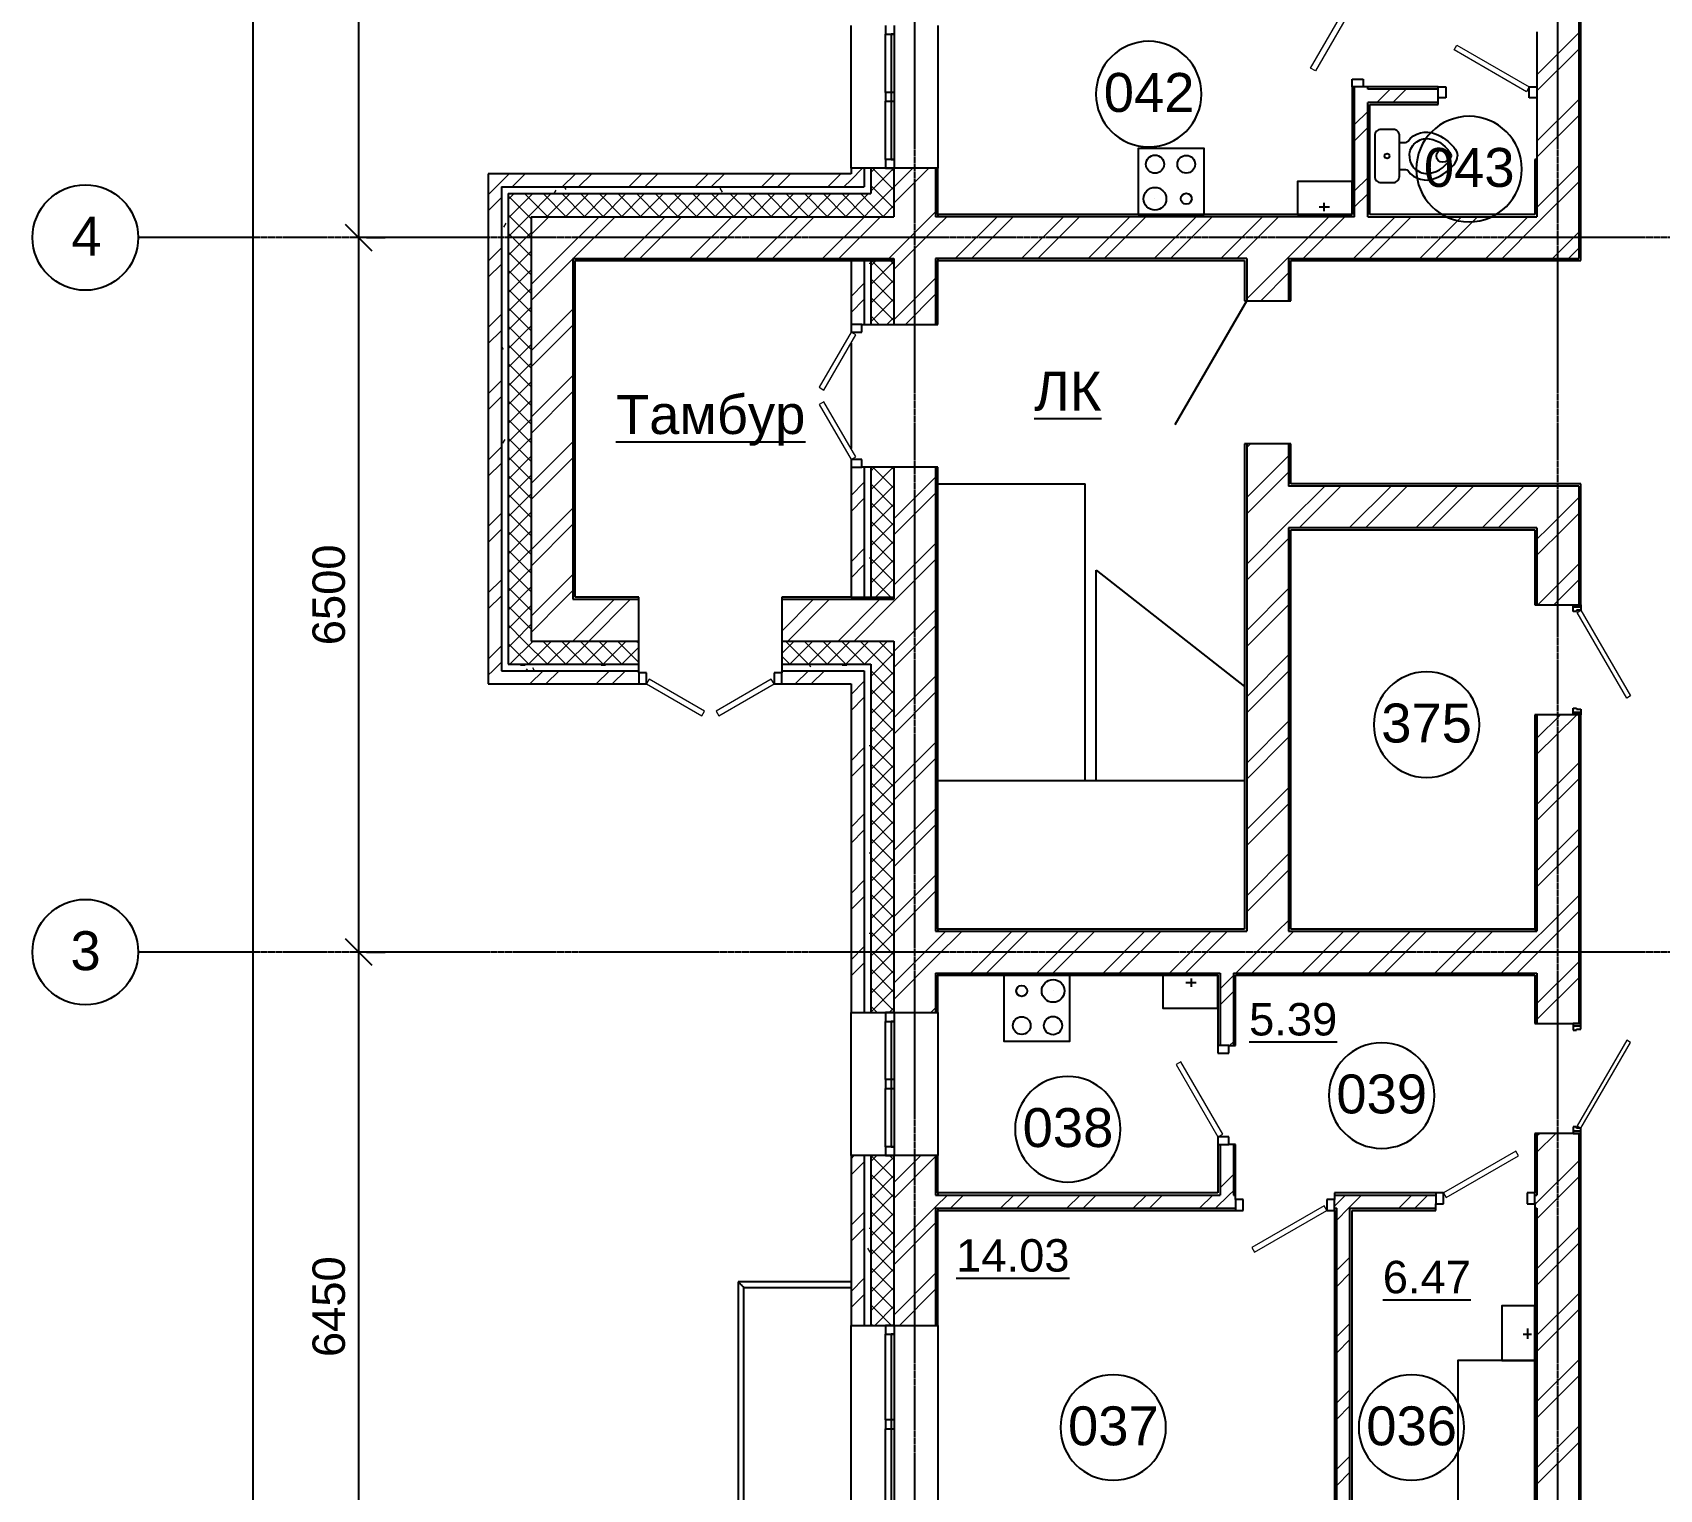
# Model space of a CAD drawing. Header units: millimetres. Extents: x -3463 to 813393, y -106315 to 159215.
# Drawn here: x 86052 to 100851, y 13679 to 26932 of the extents above; entities that cross this region are included whole.
import ezdxf

# ---------------------------------------------------------------- set-up
doc = ezdxf.new("R2010")
doc.units = ezdxf.units.MM
doc.linetypes.add('Линия сетки', pattern=[22.225, 12.7, -3.175, 3.175, -3.175])
doc.layers.add('AXIS_', color=252, linetype='Continuous')
doc.layers.add('PLANS_', color=252, linetype='Continuous')
doc.styles.add('arial', font='arial.ttf')
doc.styles.add('Arial_1', font='arial.ttf', dxfattribs={"height": 295.05988})

# ---------------------------------------------------------------- blocks, each defined once
blk = doc.blocks.new('_Oblique')
at = {"color": 0, "linetype": 'ByBlock', "lineweight": -2}
blk.add_line((-0.5, -0.5), (0.5, 0.5), dxfattribs=at)
blk = doc.blocks.new('A$C8f72b430')
at = {"layer": 'AXIS_', "linetype": 'Линия сетки'}
for p, q in [((-7269, -47064), (-7269, 38079)), ((-1419, -47064), (-1419, 38079)), ((10092, -24111), (-14334, -24111)), ((10092, -30611), (-14334, -30611))]:
    blk.add_line(p, q, dxfattribs=at)
at = {"layer": 'AXIS_'}
for p, q in [((-13287, -43751), (-13287, 36669)), ((-12327, -24351), (-12327, -17071)), ((-12327, -30851), (-12327, -23871)), ((-12257, -24111), (-12087, -24111)), ((-12257, -24111), (-12087, -24111)), ((-12327, -37301), (-12327, -30371)), ((-12257, -30611), (-12087, -30611)), ((-12257, -30611), (-12087, -30611))]:
    blk.add_line(p, q, dxfattribs=at)
for centre in [(-14814, -24111), (-14814, -30611)]:
    blk.add_circle(centre, 480, dxfattribs=at)
at = {"layer": 'PLANS_'}
for p, q in [((-1229, -20148), (-1229, -24301)), ((-7849, -23481), (-7849, -22181)), ((-7534, -22181), (-7534, -22261)), ((-7454, -22261), (-7454, -22181)), ((-7059, -22181), (-7059, -23481)), ((-7534, -22261), (-7454, -22261)), ((-7534, -22791), (-7534, -22261)), ((-7454, -22261), (-7484, -22261)), ((-7484, -22261), (-7484, -23401)), ((-7454, -23401), (-7454, -22261)), ((-3289, -22741), (-3289, -22671)), ((-3289, -22671), (-3189, -22671)), ((-3189, -22741), (-3289, -22741)), ((-3269, -23921), (-3269, -22741)), ((-3189, -22671), (-3189, -22741)), ((-3149, -22761), (-3149, -22741)), ((-2509, -22761), (-3149, -22761)), ((-2509, -22741), (-2439, -22741)), ((-2509, -22841), (-2509, -22741)), ((-2439, -22741), (-2439, -22841)), ((-1679, -22841), (-1679, -22741)), ((-1679, -22741), (-1609, -22741)), ((-1609, -22741), (-1609, -22841)), ((-7454, -22791), (-7534, -22791)), ((-7534, -22791), (-7534, -22871)), ((-7534, -22871), (-7454, -22871)), ((-7534, -23401), (-7534, -22871)), ((-7454, -22871), (-7454, -22791)), ((-3149, -23921), (-3149, -22881)), ((-2509, -22881), (-3149, -22881)), ((-2439, -22841), (-2509, -22841)), ((-1609, -22841), (-1679, -22841)), ((-7729, -23481), (-7729, -23651)), ((-7669, -23481), (-7669, -23711)), ((-7454, -23401), (-7534, -23401)), ((-7534, -23401), (-7534, -23481)), ((-7534, -23481), (-7454, -23481)), ((-7484, -23401), (-7454, -23401)), ((-7459, -23481), (-7459, -23921)), ((-7454, -23481), (-7454, -23401)), ((-7079, -23481), (-7079, -23921)), ((-1609, -23401), (-1609, -23921)), ((-11149, -23651), (-11149, -24321)), ((-11029, -23651), (-7729, -23651)), ((-11029, -23651), (-11029, -28051)), ((-10969, -23711), (-7669, -23711)), ((-10969, -23711), (-10969, -27991)), ((-10759, -23921), (-7459, -23921)), ((-10759, -23921), (-10759, -27781)), ((-3269, -23921), (-7079, -23921)), ((-7059, -23901), (-7059, -23921)), ((-3149, -23921), (-1609, -23921)), ((-10379, -24301), (-7459, -24301)), ((-10379, -24301), (-10379, -27401)), ((-7849, -24321), (-7459, -24321)), ((-7729, -24321), (-7729, -24901)), ((-7669, -24321), (-7669, -24901)), ((-7459, -24301), (-7459, -24901)), ((-7079, -24301), (-7079, -24901)), ((-4249, -24301), (-7079, -24301)), ((-7059, -24301), (-7059, -24321)), ((-4249, -24301), (-4249, -24686)), ((-3869, -24301), (-1229, -24301)), ((-3869, -24301), (-3869, -24686)), ((-7749, -24901), (-7849, -24901)), ((-7849, -24901), (-7849, -24971)), ((-7849, -24971), (-7749, -24971)), ((-7749, -24971), (-7749, -24901)), ((-7849, -25071), (-7849, -26031)), ((-4249, -25986), (-4249, -30421)), ((-3869, -25986), (-3869, -26371)), ((-7849, -26131), (-7849, -26201)), ((-7749, -26131), (-7849, -26131)), ((-7749, -26201), (-7749, -26131)), ((-7849, -26201), (-7749, -26201)), ((-7729, -26201), (-7729, -27381)), ((-7669, -26201), (-7669, -27381)), ((-7459, -26201), (-7459, -27401)), ((-7079, -26201), (-7079, -30421)), ((-7069, -26351), (-5719, -26351)), ((-5719, -29051), (-5719, -26351)), ((-1229, -26371), (-3869, -26371)), ((-1229, -26371), (-1229, -27451)), ((-3869, -26751), (-3869, -30421)), ((-1609, -26751), (-3869, -26751)), ((-1609, -26751), (-1609, -27451)), ((-5619, -29051), (-5619, -27135)), ((-10379, -27401), (-9779, -27401)), ((-8479, -27401), (-7459, -27401)), ((-7849, -27381), (-7459, -27381)), ((-1279, -27451), (-1209, -27451)), ((-1279, -27471), (-1279, -27451)), ((-1279, -27511), (-1279, -27471)), ((-1279, -27471), (-1209, -27471)), ((-1209, -27471), (-1279, -27471)), ((-1249, -27511), (-1279, -27511)), ((-1249, -27501), (-1249, -27511)), ((-1209, -27501), (-1249, -27501)), ((-1209, -27451), (-1209, -27471)), ((-1209, -27471), (-1209, -27501)), ((-10759, -27781), (-9779, -27781)), ((-8479, -27781), (-7459, -27781)), ((-7459, -27781), (-7459, -31161)), ((-11029, -28051), (-9779, -28051)), ((-10969, -27991), (-9779, -27991)), ((-9709, -28071), (-9779, -28071)), ((-9779, -28071), (-9779, -28171)), ((-9709, -28171), (-9709, -28071)), ((-8479, -28071), (-8549, -28071)), ((-8549, -28071), (-8549, -28171)), ((-8479, -27991), (-7669, -27991)), ((-8479, -28051), (-7729, -28051)), ((-8479, -28171), (-8479, -28071)), ((-7729, -28051), (-7729, -31161)), ((-7669, -27991), (-7669, -31161)), ((-9779, -28171), (-9709, -28171)), ((-8549, -28171), (-8479, -28171)), ((-1279, -28391), (-1249, -28391)), ((-1279, -28431), (-1279, -28391)), ((-1249, -28391), (-1249, -28401)), ((-1249, -28401), (-1209, -28401)), ((-1209, -28401), (-1209, -28431)), ((-1609, -28451), (-1609, -30421)), ((-1209, -28431), (-1279, -28431)), ((-1279, -28451), (-1279, -28431)), ((-1279, -28431), (-1209, -28431)), ((-1209, -28451), (-1279, -28451)), ((-1229, -28451), (-1229, -31261)), ((-1209, -28431), (-1209, -28451)), ((-7069, -29051), (-4269, -29051)), ((-7079, -30421), (-4249, -30421)), ((-7059, -30401), (-7059, -30421)), ((-3869, -30421), (-1609, -30421)), ((-1629, -30401), (-1609, -30401)), ((-7079, -30801), (-7079, -31161)), ((-7079, -30801), (-4491, -30801)), ((-7059, -30801), (-7059, -30821)), ((-4491, -30801), (-4491, -31461)), ((-4371, -30801), (-4371, -31461)), ((-4371, -30801), (-1609, -30801)), ((-1609, -30801), (-1609, -31261)), ((-7849, -32461), (-7849, -31161)), ((-7454, -31161), (-7534, -31161)), ((-7534, -31161), (-7534, -31241)), ((-7454, -31241), (-7454, -31161)), ((-7059, -31161), (-7059, -32461)), ((-7534, -31241), (-7454, -31241)), ((-7534, -31771), (-7534, -31241)), ((-7454, -31241), (-7484, -31241)), ((-7484, -31241), (-7484, -32381)), ((-7454, -32381), (-7454, -31241)), ((-1209, -31261), (-1279, -31261)), ((-1279, -31261), (-1279, -31281)), ((-1279, -31281), (-1279, -31321)), ((-1209, -31281), (-1279, -31281)), ((-1279, -31281), (-1209, -31281)), ((-1279, -31321), (-1249, -31321)), ((-1249, -31321), (-1249, -31311)), ((-1249, -31311), (-1209, -31311)), ((-1209, -31281), (-1209, -31261)), ((-1209, -31311), (-1209, -31281)), ((-4411, -31461), (-4511, -31461)), ((-4511, -31461), (-4511, -31531)), ((-4411, -31531), (-4411, -31461)), ((-4511, -31531), (-4411, -31531)), ((-7454, -31771), (-7534, -31771)), ((-7534, -31771), (-7534, -31851)), ((-7454, -31851), (-7454, -31771)), ((-7534, -31851), (-7454, -31851)), ((-7534, -32381), (-7534, -31851)), ((-1609, -32261), (-1609, -32821)), ((-1249, -32201), (-1279, -32201)), ((-1279, -32201), (-1279, -32241)), ((-1279, -32241), (-1209, -32241)), ((-1279, -32241), (-1279, -32261)), ((-1209, -32241), (-1279, -32241)), ((-1279, -32261), (-1209, -32261)), ((-1249, -32211), (-1249, -32201)), ((-1209, -32211), (-1249, -32211)), ((-1229, -32261), (-1229, -41811)), ((-1209, -32241), (-1209, -32211)), ((-1209, -32261), (-1209, -32241)), ((-7454, -32381), (-7534, -32381)), ((-7534, -32381), (-7534, -32461)), ((-7484, -32381), (-7454, -32381)), ((-7454, -32461), (-7454, -32381)), ((-4511, -32291), (-4511, -32361)), ((-4411, -32291), (-4511, -32291)), ((-4511, -32361), (-4411, -32361)), ((-4491, -32361), (-4491, -32821)), ((-4411, -32361), (-4411, -32291)), ((-4371, -32361), (-4371, -32821)), ((-7729, -32461), (-7729, -34006)), ((-7669, -32461), (-7669, -34006)), ((-7534, -32461), (-7454, -32461)), ((-7459, -32461), (-7459, -34006)), ((-7079, -32461), (-7079, -32821)), ((-7079, -32821), (-4491, -32821)), ((-7059, -32801), (-7059, -32821)), ((-4371, -32821), (-4351, -32821)), ((-3451, -32821), (-2529, -32821)), ((-2459, -32801), (-2529, -32801)), ((-2529, -32801), (-2529, -32901)), ((-2459, -32901), (-2459, -32801)), ((-1699, -32801), (-1699, -32901)), ((-1629, -32801), (-1699, -32801)), ((-1629, -32901), (-1629, -32801)), ((-1629, -32821), (-1609, -32821)), ((-7079, -32941), (-7079, -34006)), ((-7079, -32941), (-4351, -32941)), ((-7059, -32941), (-7059, -32961)), ((-4281, -32861), (-4351, -32861)), ((-4351, -32861), (-4351, -32961)), ((-4351, -32961), (-4281, -32961)), ((-4281, -32961), (-4281, -32861)), ((-3451, -32861), (-3521, -32861)), ((-3521, -32861), (-3521, -32961)), ((-3521, -32961), (-3451, -32961)), ((-3451, -32961), (-3451, -32861)), ((-3451, -32941), (-3431, -32941)), ((-3431, -36871), (-3431, -32941)), ((-3311, -32941), (-2529, -32941)), ((-3311, -36871), (-3311, -32941)), ((-2529, -32901), (-2459, -32901)), ((-1699, -32901), (-1629, -32901)), ((-1629, -32941), (-1609, -32941)), ((-1609, -32941), (-1609, -36871)), ((-7849, -33611), (-8874, -33611)), ((-8874, -33611), (-8874, -36161)), ((-8824, -33661), (-7849, -33661)), ((-8824, -36111), (-8824, -33661)), ((-7849, -35806), (-7849, -34006)), ((-7454, -34006), (-7534, -34006)), ((-7534, -34006), (-7534, -34086)), ((-7454, -34086), (-7454, -34006)), ((-7059, -34006), (-7059, -35806)), ((-7534, -34086), (-7454, -34086)), ((-7534, -34866), (-7534, -34086)), ((-7454, -34086), (-7484, -34086)), ((-7484, -34086), (-7484, -35726)), ((-7454, -35726), (-7454, -34086)), ((-7454, -34866), (-7534, -34866)), ((-7534, -34866), (-7534, -34946)), ((-7454, -34946), (-7454, -34866)), ((-7534, -34946), (-7454, -34946)), ((-7534, -35726), (-7534, -34946))]:
    blk.add_line(p, q, dxfattribs=at)
at = {"layer": 'PLANS_', "lineweight": 25}
for p, q in [((-1209, -24321), (-1209, -20148)), ((-1609, -22241), (-1609, -22741)), ((-3289, -22741), (-3289, -23901)), ((-2509, -22741), (-3189, -22741)), ((-3129, -23901), (-3129, -22901)), ((-3129, -22901), (-2509, -22901)), ((-2509, -22901), (-2509, -22841)), ((-1609, -22841), (-1609, -23401)), ((-7059, -23481), (-7849, -23481)), ((-7849, -23481), (-7849, -23531)), ((-7059, -23901), (-7059, -23481)), ((-1609, -23401), (-1629, -23401)), ((-1629, -23401), (-1629, -23901)), ((-7849, -23531), (-11149, -23531)), ((-11149, -23531), (-11149, -23651)), ((-3289, -23901), (-7059, -23901)), ((-1629, -23901), (-3129, -23901)), ((-11149, -24321), (-11149, -28171)), ((-10359, -24321), (-7849, -24321)), ((-10359, -27381), (-10359, -24321)), ((-7849, -24321), (-7849, -24901)), ((-7059, -24901), (-7059, -24321)), ((-7059, -24321), (-4269, -24321)), ((-4269, -24321), (-4269, -24686)), ((-3849, -24321), (-1209, -24321)), ((-3849, -24686), (-3849, -24321)), ((-4269, -24686), (-3849, -24686)), ((-7749, -24901), (-7059, -24901)), ((-3849, -25986), (-4269, -25986)), ((-4269, -25986), (-4269, -30401)), ((-3849, -26351), (-3849, -25986)), ((-7849, -26201), (-7849, -27381)), ((-7059, -26201), (-7749, -26201)), ((-7059, -30401), (-7059, -26201)), ((-1209, -26351), (-3849, -26351)), ((-1209, -27451), (-1209, -26351)), ((-3849, -30401), (-3849, -26771)), ((-3849, -26771), (-1629, -26771)), ((-1629, -26771), (-1629, -27451)), ((-9779, -27381), (-10359, -27381)), ((-9779, -28071), (-9779, -27381)), ((-7849, -27381), (-8479, -27381)), ((-8479, -27381), (-8479, -28071)), ((-1629, -27451), (-1279, -27451)), ((-11149, -28171), (-9779, -28171)), ((-8479, -28171), (-7849, -28171)), ((-7849, -28171), (-7849, -31161)), ((-1279, -28451), (-1629, -28451)), ((-1629, -28451), (-1629, -30401)), ((-1209, -31261), (-1209, -28451)), ((-4269, -30401), (-7059, -30401)), ((-1629, -30401), (-3849, -30401)), ((-7059, -31161), (-7059, -30821)), ((-7059, -30821), (-4511, -30821)), ((-4511, -30821), (-4511, -31461)), ((-4351, -31461), (-4351, -30821)), ((-4351, -30821), (-1629, -30821)), ((-1629, -30821), (-1629, -31261)), ((-7849, -31161), (-7059, -31161)), ((-1629, -31261), (-1279, -31261)), ((-4411, -31461), (-4351, -31461)), ((-1279, -32261), (-1629, -32261)), ((-1629, -32261), (-1629, -32801)), ((-1209, -41811), (-1209, -32261)), ((-4511, -32361), (-4511, -32801)), ((-4351, -32361), (-4411, -32361)), ((-4351, -32861), (-4351, -32361)), ((-7059, -32461), (-7849, -32461)), ((-7849, -32461), (-7849, -34006)), ((-7059, -32801), (-7059, -32461)), ((-4511, -32801), (-7059, -32801)), ((-2529, -32801), (-3451, -32801)), ((-3451, -32801), (-3451, -32861)), ((-7059, -34006), (-7059, -32961)), ((-7059, -32961), (-4351, -32961)), ((-3451, -32961), (-3451, -36851)), ((-3291, -32961), (-2529, -32961)), ((-3291, -36851), (-3291, -32961)), ((-2529, -32961), (-2529, -32901)), ((-1629, -32901), (-1629, -36851)), ((-7849, -34006), (-7059, -34006))]:
    blk.add_line(p, q, dxfattribs=at)
at = {"layer": 'PLANS_', "lineweight": 13}
for p, q in [((-3669, -22569), (-3289, -21911)), ((-3245, -21936), (-3625, -22594)), ((-2362, -22404), (-2337, -22361)), ((-1704, -22784), (-2362, -22404)), ((-2337, -22361), (-1679, -22741)), ((-3625, -22594), (-3669, -22569)), ((-1679, -22741), (-1704, -22784)), ((-7849, -24971), (-8139, -25473)), ((-8095, -25498), (-7805, -24996)), ((-7805, -24996), (-7849, -24971)), ((-8139, -25473), (-8095, -25498)), ((-8095, -25604), (-8139, -25629)), ((-8139, -25629), (-7849, -26131)), ((-7805, -26106), (-8095, -25604)), ((-7849, -26131), (-7805, -26106)), ((-1243, -27521), (-1209, -27501)), ((-793, -28301), (-1243, -27521)), ((-1209, -27501), (-759, -28281)), ((-9684, -28128), (-9709, -28171)), ((-9709, -28171), (-9206, -28461)), ((-9181, -28418), (-9684, -28128)), ((-8574, -28128), (-9076, -28418)), ((-9051, -28461), (-8549, -28171)), ((-8549, -28171), (-8574, -28128)), ((-759, -28281), (-793, -28301)), ((-9206, -28461), (-9181, -28418)), ((-9076, -28418), (-9051, -28461)), ((-793, -31412), (-1243, -32191)), ((-1209, -32211), (-759, -31432)), ((-759, -31432), (-793, -31412)), ((-4848, -31608), (-4891, -31633)), ((-4891, -31633), (-4511, -32291)), ((-4468, -32266), (-4848, -31608)), ((-1243, -32191), (-1209, -32211)), ((-4511, -32291), (-4468, -32266)), ((-1801, -32421), (-2459, -32801)), ((-2434, -32844), (-1776, -32464)), ((-1776, -32464), (-1801, -32421)), ((-2459, -32801), (-2434, -32844)), ((-3546, -32918), (-4204, -33298)), ((-4179, -33341), (-3521, -32961)), ((-3521, -32961), (-3546, -32918)), ((-4204, -33298), (-4179, -33341))]:
    blk.add_line(p, q, dxfattribs=at)
at = {"layer": 'PLANS_', "linetype": 'Continuous', "lineweight": 9}
for p, q in [((-1609, -22630), (-1229, -22250)), ((-1609, -22777), (-1229, -22397)), ((-3066, -22881), (-2946, -22761)), ((-2920, -22881), (-2800, -22761)), ((-1609, -23234), (-1229, -22854)), ((-3269, -23083), (-3149, -22963)), ((-1609, -23380), (-1229, -23000)), ((-3269, -23230), (-3149, -23110)), ((-7849, -23585), (-7744, -23481)), ((-7669, -23520), (-7629, -23481)), ((-7669, -23690), (-7460, -23481)), ((-7459, -23677), (-7654, -23481)), ((-7459, -23507), (-7485, -23481)), ((-7459, -23653), (-7287, -23481)), ((-7459, -23799), (-7141, -23481)), ((-1609, -23837), (-1229, -23457)), ((-11149, -23722), (-11078, -23651)), ((-11078, -23651), (-10958, -23531)), ((-10932, -23651), (-10812, -23531)), ((-10475, -23651), (-10355, -23531)), ((-10440, -23674), (-10454, -23651)), ((-10328, -23651), (-10208, -23531)), ((-9871, -23651), (-9751, -23531)), ((-9725, -23651), (-9605, -23531)), ((-9268, -23651), (-9148, -23531)), ((-9121, -23651), (-9001, -23531)), ((-9019, -23698), (-9039, -23663)), ((-8664, -23651), (-8544, -23531)), ((-8518, -23651), (-8398, -23531)), ((-8061, -23651), (-7941, -23531)), ((-7914, -23651), (-7849, -23585)), ((-7459, -23846), (-7669, -23636)), ((-7669, -23860), (-7459, -23650)), ((-3269, -23687), (-3149, -23567)), ((-1609, -23984), (-1229, -23604)), ((-11149, -23868), (-11029, -23748)), ((-10969, -23766), (-10914, -23711)), ((-10778, -23921), (-10969, -23730)), ((-10954, -23921), (-10744, -23711)), ((-10608, -23921), (-10818, -23711)), ((-10785, -23921), (-10575, -23711)), ((-10439, -23921), (-10649, -23711)), ((-10615, -23921), (-10405, -23711)), ((-10535, -23680), (-10553, -23711)), ((-10269, -23921), (-10479, -23711)), ((-10445, -23921), (-10235, -23711)), ((-10099, -23921), (-10309, -23711)), ((-10276, -23921), (-10066, -23711)), ((-9930, -23921), (-10140, -23711)), ((-10106, -23921), (-9896, -23711)), ((-9760, -23921), (-9970, -23711)), ((-9936, -23921), (-9726, -23711)), ((-9590, -23921), (-9800, -23711)), ((-9766, -23921), (-9556, -23711)), ((-9421, -23921), (-9631, -23711)), ((-9597, -23921), (-9387, -23711)), ((-9251, -23921), (-9461, -23711)), ((-9427, -23921), (-9217, -23711)), ((-9081, -23921), (-9291, -23711)), ((-9257, -23921), (-9047, -23711)), ((-8911, -23921), (-9121, -23711)), ((-9088, -23921), (-8878, -23711)), ((-8742, -23921), (-8952, -23711)), ((-8918, -23921), (-8708, -23711)), ((-8572, -23921), (-8782, -23711)), ((-8748, -23921), (-8538, -23711)), ((-8402, -23921), (-8612, -23711)), ((-8579, -23921), (-8369, -23711)), ((-8233, -23921), (-8443, -23711)), ((-8409, -23921), (-8199, -23711)), ((-8063, -23921), (-8273, -23711)), ((-8239, -23921), (-8029, -23711)), ((-7893, -23921), (-8103, -23711)), ((-8069, -23921), (-7859, -23711)), ((-7723, -23921), (-7933, -23711)), ((-7900, -23921), (-7690, -23711)), ((-7669, -23806), (-7764, -23711)), ((-7554, -23921), (-7669, -23806)), ((-7560, -23921), (-7459, -23820)), ((-3269, -23833), (-3149, -23713)), ((-10948, -23921), (-10969, -23900)), ((-10969, -23935), (-10954, -23921)), ((-10969, -24105), (-10785, -23921)), ((-10759, -24110), (-10948, -23921)), ((-10759, -23940), (-10778, -23921)), ((-10759, -23935), (-10745, -23921)), ((-10759, -24082), (-10598, -23921)), ((-10521, -24301), (-10141, -23921)), ((-10375, -24301), (-9995, -23921)), ((-9918, -24301), (-9538, -23921)), ((-9771, -24301), (-9391, -23921)), ((-9314, -24301), (-8934, -23921)), ((-9168, -24301), (-8788, -23921)), ((-8711, -24301), (-8331, -23921)), ((-8564, -24301), (-8184, -23921)), ((-8107, -24301), (-7727, -23921)), ((-7961, -24301), (-7581, -23921)), ((-7730, -23921), (-7669, -23860)), ((-7459, -24256), (-7079, -23876)), ((-7079, -24022), (-6978, -23921)), ((-6900, -24301), (-6520, -23921)), ((-6754, -24301), (-6374, -23921)), ((-6297, -24301), (-5917, -23921)), ((-6151, -24301), (-5771, -23921)), ((-5693, -24301), (-5313, -23921)), ((-5547, -24301), (-5167, -23921)), ((-5090, -24301), (-4710, -23921)), ((-4944, -24301), (-4564, -23921)), ((-4486, -24301), (-4106, -23921)), ((-4340, -24301), (-3960, -23921)), ((-3883, -24301), (-3503, -23921)), ((-3737, -24301), (-3357, -23921)), ((-3279, -24301), (-2899, -23921)), ((-3133, -24301), (-2753, -23921)), ((-2676, -24301), (-2296, -23921)), ((-2530, -24301), (-2150, -23921)), ((-2073, -24301), (-1693, -23921)), ((-10990, -23981), (-11010, -24015)), ((-10969, -24275), (-10759, -24065)), ((-10759, -24280), (-10969, -24070)), ((-7459, -24402), (-7079, -24022)), ((-1926, -24301), (-1609, -23984)), ((-1469, -24301), (-1229, -24061)), ((-11149, -24325), (-11029, -24205)), ((-10969, -24445), (-10759, -24235)), ((-10759, -24450), (-10969, -24240)), ((-7504, -24301), (-7459, -24256)), ((-1323, -24301), (-1229, -24207)), ((-11149, -24472), (-11029, -24352)), ((-10969, -24614), (-10759, -24404)), ((-10759, -24619), (-10969, -24409)), ((-10759, -24539), (-10521, -24301)), ((-10759, -24685), (-10379, -24305)), ((-10359, -24350), (-10377, -24381)), ((-7685, -24343), (-7669, -24343)), ((-7669, -24369), (-7621, -24321)), ((-7669, -24539), (-7459, -24329)), ((-7459, -24525), (-7663, -24321)), ((-7459, -24355), (-7493, -24321)), ((-4249, -24667), (-3883, -24301)), ((-7849, -24646), (-7729, -24526)), ((-7459, -24695), (-7669, -24485)), ((-7669, -24708), (-7459, -24498)), ((-7459, -24860), (-7079, -24480)), ((-4122, -24686), (-3869, -24433)), ((-10969, -24784), (-10759, -24574)), ((-10759, -24789), (-10969, -24579)), ((-10367, -24587), (-10359, -24587)), ((-7849, -24792), (-7729, -24672)), ((-7459, -24865), (-7669, -24655)), ((-7669, -24878), (-7459, -24668)), ((-7354, -24901), (-7079, -24626)), ((-11149, -24929), (-11029, -24809)), ((-10969, -24954), (-10759, -24744)), ((-10759, -24959), (-10969, -24749)), ((-10759, -25142), (-10379, -24762)), ((-7592, -24901), (-7669, -24824)), ((-7522, -24901), (-7459, -24838)), ((-11149, -25075), (-11029, -24955)), ((-10969, -25123), (-10759, -24913)), ((-10759, -25128), (-10969, -24918)), ((-10759, -25288), (-10379, -24908)), ((-11009, -25128), (-11029, -25093)), ((-10969, -25293), (-10759, -25083)), ((-10759, -25298), (-10969, -25088)), ((-10969, -25463), (-10759, -25253)), ((-10759, -25468), (-10969, -25258)), ((-11149, -25532), (-11029, -25412)), ((-10969, -25633), (-10759, -25423)), ((-10759, -25638), (-10969, -25428)), ((-10759, -25746), (-10379, -25366)), ((-11149, -25678), (-11029, -25558)), ((-10969, -25802), (-10759, -25592)), ((-10759, -25807), (-10969, -25597)), ((-10759, -25892), (-10379, -25512)), ((-10969, -25972), (-10759, -25762)), ((-10759, -25977), (-10969, -25767)), ((-11149, -26136), (-11029, -26016)), ((-10999, -25947), (-11019, -25981)), ((-10969, -26142), (-10759, -25932)), ((-10759, -26147), (-10969, -25937)), ((-10759, -26349), (-10379, -25969)), ((-4249, -26020), (-4215, -25986)), ((-11149, -26282), (-11029, -26162)), ((-10969, -26311), (-10759, -26101)), ((-10759, -26316), (-10969, -26106)), ((-10759, -26495), (-10379, -26115)), ((-10367, -26050), (-10359, -26050)), ((-4249, -26477), (-3869, -26097)), ((-10969, -26481), (-10759, -26271)), ((-10759, -26486), (-10969, -26276)), ((-7849, -26456), (-7729, -26336)), ((-7669, -26236), (-7634, -26201)), ((-7669, -26405), (-7464, -26201)), ((-7459, -26392), (-7650, -26201)), ((-7459, -26222), (-7480, -26201)), ((-7459, -26213), (-7447, -26201)), ((-7459, -26670), (-7079, -26290)), ((-4249, -26624), (-3869, -26244)), ((-10969, -26651), (-10759, -26441)), ((-10759, -26656), (-10969, -26446)), ((-7849, -26603), (-7729, -26483)), ((-7459, -26562), (-7669, -26352)), ((-7669, -26575), (-7459, -26365)), ((-7459, -26816), (-7079, -26436)), ((-3869, -26701), (-3539, -26371)), ((-3773, -26751), (-3393, -26371)), ((-3316, -26751), (-2936, -26371)), ((-3169, -26751), (-2789, -26371)), ((-2712, -26751), (-2332, -26371)), ((-2566, -26751), (-2186, -26371)), ((-2109, -26751), (-1729, -26371)), ((-1962, -26751), (-1582, -26371)), ((-1505, -26751), (-1229, -26475)), ((-11149, -26739), (-11029, -26619)), ((-10969, -26820), (-10759, -26610)), ((-10759, -26825), (-10969, -26615)), ((-10759, -26953), (-10379, -26573)), ((-10367, -26538), (-10359, -26538)), ((-7459, -26731), (-7669, -26521)), ((-7669, -26745), (-7459, -26535)), ((-1359, -26751), (-1229, -26621)), ((-11149, -26885), (-11029, -26765)), ((-10969, -26990), (-10759, -26780)), ((-10759, -26995), (-10969, -26785)), ((-10759, -27099), (-10379, -26719)), ((-7459, -26901), (-7669, -26691)), ((-7669, -26915), (-7459, -26705)), ((-4249, -27081), (-3869, -26701)), ((-1609, -26855), (-1505, -26751)), ((-1609, -27001), (-1359, -26751)), ((-7459, -27071), (-7669, -26861)), ((-7669, -27084), (-7459, -26874)), ((-7459, -27273), (-7079, -26893)), ((-4249, -27227), (-3869, -26847)), ((-10969, -27160), (-10759, -26950)), ((-10759, -27165), (-10969, -26955)), ((-7849, -27060), (-7729, -26940)), ((-7685, -27025), (-7669, -27025)), ((-7459, -27240), (-7669, -27030)), ((-7669, -27254), (-7459, -27044)), ((-7459, -27420), (-7079, -27040)), ((-1602, -27451), (-1229, -27078)), ((-11149, -27343), (-11029, -27223)), ((-10969, -27330), (-10759, -27120)), ((-10759, -27335), (-10969, -27125)), ((-10604, -27401), (-10379, -27176)), ((-7849, -27206), (-7729, -27086)), ((-7488, -27381), (-7669, -27200)), ((-7626, -27381), (-7459, -27214)), ((-1455, -27451), (-1229, -27224)), ((-11149, -27489), (-11029, -27369)), ((-10969, -27499), (-10759, -27289)), ((-10759, -27504), (-10969, -27294)), ((-10458, -27401), (-10379, -27322)), ((-10367, -27269), (-10359, -27269)), ((-7658, -27381), (-7669, -27370)), ((-4249, -27684), (-3869, -27304)), ((-10969, -27669), (-10759, -27459)), ((-10759, -27674), (-10969, -27464)), ((-10759, -27556), (-10604, -27401)), ((-10759, -27702), (-10458, -27401)), ((-10380, -27781), (-10000, -27401)), ((-10234, -27781), (-9854, -27401)), ((-8479, -27690), (-8190, -27401)), ((-8424, -27781), (-8044, -27401)), ((-7966, -27781), (-7586, -27401)), ((-7820, -27781), (-7459, -27420)), ((-7459, -27877), (-7079, -27497)), ((-4249, -27831), (-3869, -27451)), ((-10821, -27781), (-10969, -27634)), ((-10911, -27781), (-10759, -27629)), ((-7459, -28023), (-7079, -27643)), ((-10969, -27839), (-10911, -27781)), ((-10781, -27991), (-10969, -27803)), ((-10951, -27991), (-10741, -27781)), ((-10611, -27991), (-10821, -27781)), ((-10782, -27991), (-10572, -27781)), ((-10442, -27991), (-10652, -27781)), ((-10612, -27991), (-10402, -27781)), ((-10272, -27991), (-10482, -27781)), ((-10442, -27991), (-10232, -27781)), ((-10102, -27991), (-10312, -27781)), ((-10273, -27991), (-10063, -27781)), ((-9933, -27991), (-10143, -27781)), ((-10103, -27991), (-9893, -27781)), ((-9779, -27975), (-9973, -27781)), ((-9779, -27805), (-9803, -27781)), ((-8479, -27894), (-8366, -27781)), ((-8236, -27991), (-8446, -27781)), ((-8406, -27991), (-8196, -27781)), ((-8066, -27991), (-8276, -27781)), ((-8236, -27991), (-8026, -27781)), ((-7896, -27991), (-8106, -27781)), ((-8066, -27991), (-7856, -27781)), ((-7726, -27991), (-7936, -27781)), ((-7897, -27991), (-7687, -27781)), ((-7669, -27879), (-7767, -27781)), ((-7669, -27933), (-7517, -27781)), ((-7459, -27919), (-7597, -27781)), ((-11149, -27946), (-11029, -27826)), ((-9933, -27991), (-9779, -27837)), ((-8405, -27991), (-8479, -27918)), ((-7727, -27991), (-7669, -27933)), ((-7459, -28089), (-7669, -27879)), ((-7669, -28103), (-7459, -27893)), ((-4249, -28288), (-3869, -27908)), ((-11149, -28092), (-11108, -28051)), ((-11108, -28051), (-11029, -27972)), ((-10951, -27991), (-10969, -27973)), ((-10855, -28001), (-10814, -28001)), ((-10796, -28034), (-10806, -28051)), ((-10770, -28171), (-10650, -28051)), ((-10729, -28051), (-10743, -28026)), ((-10624, -28171), (-10504, -28051)), ((-10167, -28171), (-10047, -28051)), ((-10123, -28001), (-10083, -28001)), ((-10021, -28171), (-9901, -28051)), ((-8356, -28171), (-8236, -28051)), ((-8213, -28019), (-8229, -27991)), ((-8210, -28171), (-8090, -28051)), ((-7929, -28001), (-7888, -28001)), ((-7459, -28259), (-7669, -28049)), ((-7669, -28272), (-7459, -28062)), ((-7459, -28480), (-7079, -28100)), ((-4249, -28434), (-3869, -28054)), ((-7849, -28267), (-7729, -28147)), ((-7459, -28428), (-7669, -28218)), ((-7669, -28442), (-7459, -28232)), ((-7459, -28627), (-7079, -28247)), ((-7849, -28413), (-7729, -28293)), ((-7459, -28598), (-7669, -28388)), ((-7669, -28612), (-7459, -28402)), ((-7669, -28469), (-7673, -28476)), ((-7459, -28768), (-7669, -28558)), ((-4249, -28891), (-3869, -28511)), ((-1609, -28665), (-1395, -28451)), ((-1609, -28811), (-1248, -28451)), ((-7669, -28781), (-7459, -28571)), ((-7459, -29084), (-7079, -28704)), ((-4249, -29037), (-3869, -28657)), ((-7849, -28870), (-7729, -28750)), ((-7685, -28732), (-7669, -28732)), ((-7459, -28938), (-7669, -28728)), ((-7669, -28951), (-7459, -28741)), ((-7459, -29230), (-7079, -28850)), ((-7849, -29017), (-7729, -28897)), ((-7459, -29107), (-7669, -28897)), ((-7669, -29121), (-7459, -28911)), ((-1609, -29269), (-1229, -28889)), ((-7459, -29277), (-7669, -29067)), ((-7669, -29290), (-7459, -29080)), ((-7059, -29042), (-7079, -29009)), ((-4249, -29495), (-3869, -29115)), ((-1609, -29415), (-1229, -29035)), ((-7459, -29447), (-7669, -29237)), ((-7669, -29460), (-7459, -29250)), ((-4249, -29641), (-3869, -29261)), ((-7849, -29474), (-7729, -29354)), ((-7459, -29616), (-7669, -29406)), ((-7669, -29630), (-7459, -29420)), ((-7459, -29687), (-7079, -29307)), ((-7849, -29620), (-7729, -29500)), ((-7459, -29786), (-7669, -29576)), ((-7669, -29800), (-7459, -29590)), ((-7459, -29834), (-7079, -29454)), ((-1609, -29872), (-1229, -29492)), ((-7685, -29707), (-7669, -29707)), ((-7459, -29956), (-7669, -29746)), ((-4249, -30098), (-3869, -29718)), ((-1609, -30018), (-1229, -29638)), ((-7669, -29969), (-7459, -29759)), ((-4249, -30244), (-3869, -29864)), ((-7849, -30077), (-7729, -29957)), ((-7459, -30125), (-7669, -29915)), ((-7669, -30139), (-7459, -29929)), ((-7459, -30291), (-7079, -29911)), ((-7849, -30224), (-7729, -30104)), ((-7459, -30295), (-7669, -30085)), ((-7669, -30309), (-7459, -30099)), ((-7459, -30437), (-7079, -30057)), ((-1554, -30421), (-1229, -30096)), ((-7459, -30465), (-7669, -30255)), ((-7669, -30478), (-7459, -30268)), ((-3968, -30421), (-3869, -30322)), ((-1408, -30421), (-1229, -30242)), ((-7685, -30439), (-7669, -30439)), ((-7459, -30635), (-7669, -30425)), ((-7669, -30648), (-7459, -30438)), ((-7079, -30514), (-6986, -30421)), ((-7079, -30661), (-6839, -30421)), ((-6762, -30801), (-6382, -30421)), ((-6616, -30801), (-6236, -30421)), ((-6159, -30801), (-5779, -30421)), ((-6012, -30801), (-5632, -30421)), ((-5555, -30801), (-5175, -30421)), ((-5409, -30801), (-5029, -30421)), ((-4952, -30801), (-4572, -30421)), ((-4805, -30801), (-4425, -30421)), ((-4348, -30801), (-3968, -30421)), ((-4202, -30801), (-3822, -30421)), ((-3745, -30801), (-3365, -30421)), ((-3598, -30801), (-3218, -30421)), ((-3141, -30801), (-2761, -30421)), ((-2995, -30801), (-2615, -30421)), ((-2538, -30801), (-2158, -30421)), ((-2392, -30801), (-2012, -30421)), ((-1934, -30801), (-1609, -30476)), ((-1609, -30476), (-1554, -30421)), ((-1609, -30622), (-1408, -30421)), ((-7849, -30681), (-7729, -30561)), ((-7459, -30804), (-7669, -30594)), ((-7669, -30818), (-7459, -30608)), ((-7459, -30894), (-7079, -30514)), ((-1788, -30801), (-1609, -30622)), ((-7849, -30827), (-7729, -30707)), ((-7459, -30974), (-7669, -30764)), ((-7669, -30988), (-7459, -30778)), ((-7459, -31041), (-7079, -30661)), ((-1609, -31079), (-1229, -30699)), ((-4491, -30944), (-4371, -30824)), ((-1609, -31225), (-1229, -30845)), ((-7459, -31144), (-7669, -30934)), ((-7669, -31157), (-7459, -30947)), ((-4491, -31090), (-4371, -30970)), ((-7611, -31161), (-7669, -31103)), ((-7503, -31161), (-7459, -31117)), ((-7122, -31161), (-7079, -31118)), ((-4405, -31461), (-4371, -31428)), ((-1609, -32286), (-1584, -32261)), ((-1609, -32432), (-1438, -32261)), ((-7849, -32491), (-7819, -32461)), ((-7849, -32637), (-7729, -32517)), ((-7669, -32515), (-7615, -32461)), ((-7459, -32671), (-7669, -32461)), ((-7669, -32685), (-7459, -32475)), ((-7459, -32501), (-7499, -32461)), ((-7459, -32705), (-7215, -32461)), ((-7459, -32851), (-7079, -32471)), ((-1609, -32889), (-1229, -32509)), ((-7459, -32841), (-7669, -32631)), ((-7669, -32854), (-7459, -32644)), ((-4491, -32755), (-4371, -32635)), ((-1609, -33036), (-1229, -32656)), ((-7459, -33010), (-7669, -32800)), ((-7669, -33024), (-7459, -32814)), ((-7079, -32928), (-6972, -32821)), ((-6945, -32941), (-6825, -32821)), ((-6488, -32941), (-6368, -32821)), ((-6342, -32941), (-6222, -32821)), ((-5885, -32941), (-5765, -32821)), ((-5738, -32941), (-5618, -32821)), ((-5281, -32941), (-5161, -32821)), ((-5135, -32941), (-5015, -32821)), ((-4678, -32941), (-4558, -32821)), ((-4532, -32941), (-4412, -32821)), ((-4412, -32821), (-4371, -32781)), ((-3451, -32922), (-3351, -32821)), ((-3325, -32941), (-3205, -32821)), ((-2867, -32941), (-2747, -32821)), ((-2721, -32941), (-2601, -32821)), ((-7849, -33095), (-7729, -32975)), ((-7459, -33180), (-7669, -32970)), ((-7669, -33194), (-7459, -32984)), ((-7459, -33308), (-7079, -32928)), ((-7059, -32945), (-7061, -32941)), ((-3431, -33048), (-3325, -32941)), ((-1629, -32909), (-1609, -32889)), ((-7849, -33241), (-7729, -33121)), ((-7685, -33121), (-7669, -33121)), ((-7459, -33350), (-7669, -33140)), ((-7459, -33454), (-7079, -33074)), ((-1609, -33493), (-1229, -33113)), ((-7669, -33363), (-7459, -33153)), ((-7069, -33283), (-7079, -33300)), ((-1609, -33639), (-1229, -33259)), ((-7675, -33340), (-7695, -33305)), ((-7459, -33520), (-7669, -33310)), ((-7669, -33533), (-7459, -33323)), ((-3431, -33505), (-3311, -33385)), ((-7849, -33698), (-7729, -33578)), ((-7459, -33689), (-7669, -33479)), ((-7669, -33703), (-7459, -33493)), ((-7459, -33912), (-7079, -33532)), ((-3431, -33651), (-3311, -33531)), ((-7849, -33844), (-7729, -33724)), ((-7459, -33859), (-7669, -33649)), ((-7669, -33873), (-7459, -33663)), ((-7407, -34006), (-7079, -33678)), ((-1609, -34096), (-1229, -33716)), ((-7481, -34006), (-7669, -33819)), ((-7633, -34006), (-7459, -33832)), ((-1609, -34243), (-1229, -33863)), ((-7651, -34006), (-7669, -33988)), ((-7463, -34006), (-7459, -34002)), ((-3431, -34108), (-3311, -33988)), ((-3431, -34255), (-3311, -34135)), ((-1609, -34700), (-1229, -34320)), ((-1609, -34846), (-1229, -34466)), ((-3431, -34712), (-3311, -34592)), ((-3431, -34858), (-3311, -34738)), ((-1609, -35303), (-1229, -34923)), ((-1609, -35450), (-1229, -35070)), ((-3431, -35315), (-3311, -35195)), ((-3431, -35462), (-3311, -35342))]:
    blk.add_line(p, q, dxfattribs=at)
at = {"layer": 'PLANS_', "lineweight": -3}
for p, q in [((-5084, -23758), (-5084, -23758)), ((-3547, -23796), (-3547, -23870)), ((-3497, -23834), (-3590, -23834)), ((-4899, -25812), (-4249, -24686)), ((-5619, -27135), (-4269, -28194)), ((-4803, -30888), (-4710, -30888)), ((-4753, -30926), (-4753, -30852)), ((-6011, -30964), (-6011, -30964)), ((-1696, -34035), (-1696, -34128)), ((-1734, -34085), (-1660, -34085))]:
    blk.add_line(p, q, dxfattribs=at)
at = {"layer": 'PLANS_'}
blk.add_lwpolyline([(-2860, -23555), (-2860, -23184, 0.414214), (-2917, -23127), (-3029, -23127, 0.414214), (-3085, -23184), (-3085, -23555, 0.414214), (-3029, -23611), (-2917, -23611, 0.414214)], format="xyb", close=True, dxfattribs=at)
for points in [[(-2860, -23245), (-2804, -23245, 0.236068), (-2782, -23234, -0.343108), (-2534, -23167, -0.119543), (-2365, -23290, -0.14868), (-2332, -23369, -1.116183)], [(-2770, -23369, -0.453768), (-2590, -23212, -0.270259), (-2388, -23369, 10.812243)], [(-2860, -23493), (-2804, -23493, -0.236068), (-2782, -23504, 0.343108), (-2534, -23572, 0.119543), (-2365, -23448, 0.14868), (-2332, -23369, 1.116183)], [(-2770, -23369, 0.453768), (-2590, -23527, 0.270259), (-2388, -23369, -10.812243)]]:
    blk.add_lwpolyline(points, format="xyb", dxfattribs=at)
at = {"layer": 'PLANS_', "lineweight": -3}
for points in [[(-5237, -23901), (-4637, -23901), (-4637, -23301), (-5237, -23301)], [(-3289, -23901), (-3289, -23601), (-3789, -23601), (-3789, -23901)], [(-5859, -30821), (-6459, -30821), (-6459, -31421), (-5859, -31421)], [(-5011, -30821), (-5011, -31121), (-4511, -31121), (-4511, -30821)], [(-1629, -33827), (-1929, -33827), (-1929, -34327), (-1629, -34327)], [(-2329, -35827), (-1629, -35827), (-1629, -34327), (-2329, -34327)]]:
    blk.add_lwpolyline(points, close=True, dxfattribs=at)
for centre, radius in [((-5084, -23444), 82.8), ((-4799, -23444), 80.6), ((-5084, -23758), 103), ((-4799, -23758), 49.4), ((-6296, -30964), 49.4), ((-6011, -30964), 103), ((-6296, -31279), 80.6), ((-6011, -31279), 82.8)]:
    blk.add_circle(centre, radius, dxfattribs=at)
at = {"layer": 'PLANS_'}
for centre, radius in [((-2973, -23369), 22.5), ((-2467, -23369), 57.4)]:
    blk.add_circle(centre, radius, dxfattribs=at)
for centre, start, end in [((-5141, -22806), 0, 180), ((-5141, -22806), 180, 0), ((-2227, -23488), 0, 180), ((-2227, -23488), 180, 0), ((-2613, -28542), 0, 180), ((-2613, -28542), 180, 0), ((-3022, -31916), 0, 180), ((-5877, -32222), 0, 180), ((-3022, -31916), 180, 0), ((-5877, -32222), 180, 0), ((-5464, -34935), 0, 180), ((-2751, -34935), 0, 180), ((-5464, -34935), 180, 0), ((-2751, -34935), 180, 0)]:
    blk.add_arc(centre, 480, start, end, dxfattribs=at)
blk.add_open_spline([(-8874, -33611), (-8874, -33611), (-8873, -33612), (-8872, -33613), (-8870, -33614), (-8869, -33616), (-8868, -33617), (-8866, -33619), (-8864, -33621), (-8862, -33623), (-8860, -33625), (-8858, -33627), (-8857, -33628), (-8855, -33630), (-8854, -33631), (-8852, -33633), (-8850, -33634), (-8849, -33636), (-8847, -33638), (-8846, -33639), (-8844, -33641), (-8842, -33643), (-8841, -33644), (-8839, -33646), (-8838, -33647), (-8836, -33649), (-8835, -33650), (-8833, -33652), (-8831, -33653), (-8830, -33655), (-8829, -33656), (-8827, -33658), (-8826, -33659), (-8824, -33661), (-8824, -33661), (-8824, -33661)], degree=3, knots=[0, 0, 0, 0, 0.083333, 0.125, 0.166667, 0.208333, 0.229167, 0.25, 0.291667, 0.333333, 0.354167, 0.375, 0.395833, 0.416667, 0.4375, 0.458333, 0.479167, 0.5, 0.520833, 0.541667, 0.5625, 0.583333, 0.604167, 0.625, 0.645833, 0.666667, 0.6875, 0.708333, 0.75, 0.770833, 0.791667, 0.833333, 0.875, 0.916667, 1, 1, 1, 1], dxfattribs=at)
at = {"layer": 'AXIS_'}
for p, xscale, yscale, zscale, rotation in [((-12327, -24111), 240.0000000000001, 240.0000000000001, 240.0000000000001, 90), ((-12327, -24111), 240, 240, 240, 270), ((-12327, -30611), 240.0000000000001, 240.0000000000001, 240.0000000000001, 90), ((-12327, -30611), 240, 240, 240, 270)]:
    blk.add_blockref('_Oblique', p, dxfattribs=dict(at, xscale=xscale, yscale=yscale, zscale=zscale, rotation=rotation))
at = {"layer": 'AXIS_', "lineweight": -3, "style": 'arial'}
for s, p in [('4', (-14941, -24275)), ('3', (-14949, -30775))]:
    blk.add_text(s, height=354, dxfattribs=at).set_placement(p)
at = {"layer": 'AXIS_', "char_height": 295.1, "width": 2982.12, "attachment_point": 5, "rotation": 90, "style": 'Arial_1', "bg_fill": 3, "box_fill_scale": 1.1, "bg_fill_color": 256, "bg_fill_true_color": 13158600, "bg_fill_transparency": 0}
for s, insert in [('\\A1;6500', (-12598, -27361)), ('\\A1;6450', (-12598, -33836))]:
    blk.add_mtext(s, dxfattribs=dict(at, insert=insert))
at = {"layer": 'PLANS_', "lineweight": -3}
for s, height, style, p in [('042', 354.1, 'arial', (-5550, -22968)), ('043', 354.1, 'arial', (-2638, -23650)), ('%%UЛК', 354.1, 'arial', (-6184, -25685)), ('%%UТамбур', 354.1, 'arial', (-9987, -25898)), ('375', 354.1, 'arial', (-3026, -28704)), ('%%U5.39', 295.1, 'Arial_1', (-4228, -31369)), ('039', 354.1, 'arial', (-3434, -32078)), ('038', 354.1, 'arial', (-6288, -32384)), ('%%U14.03', 295.1, 'Arial_1', (-6893, -33517)), ('%%U6.47', 295.1, 'Arial_1', (-3012, -33714)), ('037', 354.1, 'arial', (-5875, -35097)), ('036', 354.1, 'arial', (-3162, -35097))]:
    blk.add_text(s, height=height, dxfattribs=dict(at, style=style)).set_placement(p)

msp = doc.modelspace()

# ---------------------------------------------------------------- block references
at = {"lineweight": -3}
msp.add_blockref('A$C8f72b430', (101346, 49178), dxfattribs=at)

doc.saveas('drawing.dxf')
